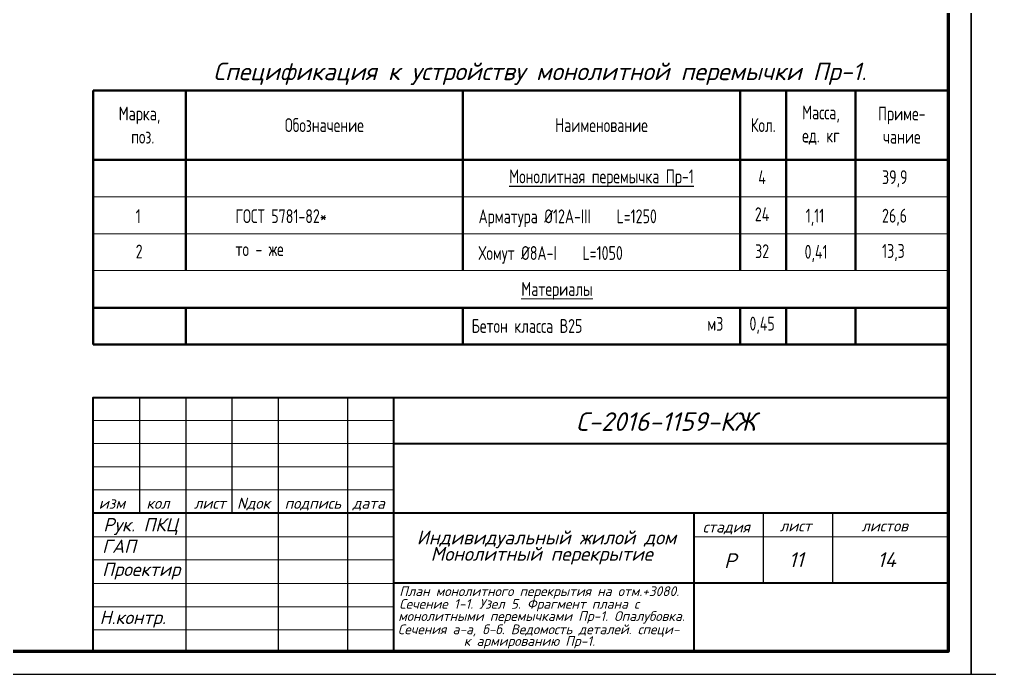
# Model space of a CAD drawing. Extents: x -12289450 to -10763036, y -7834513 to -6150123.
# Drawn here: x -10909636 to -10888636, y -7834513 to -7820331 of the extents above; entities that cross this region are included whole.
import ezdxf

# ---------------------------------------------------------------- set-up
doc = ezdxf.new("R2010")
doc.units = 0
doc.header["$LTSCALE"] = 25
for name, color, linetype in [('Annotation - Text', 7, 'Continuous'), ('ArchiCAD', 7, 'Continuous'), ('F-text', 7, 'Continuous'), ('kassa', 7, 'Continuous'), ('osnovnie', 7, 'Continuous'), ('Новое', 51, 'Continuous')]:
    doc.layers.add(name, color=color, linetype=linetype)
doc.styles.add('gismo', font='isocpeui.ttf')
doc.styles.add('STYLE1', font='simplex.shx', dxfattribs={"width": 0.7, "height": 300})

msp = doc.modelspace()

# ---------------------------------------------------------------- linework, layer by layer
at = {"color": 0, "lineweight": 40}
for p, q in [((-10908035.9, -7821869), (-10889535.9, -7821869)), ((-10908035.9, -7827370.7), (-10908035.9, -7821869)), ((-10906035.9, -7825769), (-10906035.9, -7821869)), ((-10900035.9, -7825769), (-10900035.9, -7821869)), ((-10894035.9, -7825769), (-10894035.9, -7821869)), ((-10893035.9, -7825769), (-10893035.9, -7821869)), ((-10891535.9, -7825769), (-10891535.9, -7821869)), ((-10889535.9, -7823369), (-10908035.9, -7823369)), ((-10889535.9, -7826570.7), (-10908035.9, -7826570.7)), ((-10906035.9, -7827370.7), (-10906035.9, -7826570.7)), ((-10900035.9, -7827370.7), (-10900035.9, -7826570.7)), ((-10894035.9, -7827370.7), (-10894035.9, -7826570.7)), ((-10893035.9, -7827370.7), (-10893035.9, -7826570.7)), ((-10891535.9, -7827370.7), (-10891535.9, -7826570.7)), ((-10889535.9, -7827370.7), (-10908035.9, -7827370.7))]:
    msp.add_line(p, q, dxfattribs=at)
at = {"color": 0, "lineweight": 15}
for p, q in [((-10889535.9, -7824169), (-10908035.9, -7824169)), ((-10889535.9, -7824969), (-10908035.9, -7824969)), ((-10889535.9, -7825769), (-10908035.9, -7825769)), ((-10889535.9, -7826570.7), (-10908035.9, -7826570.7)), ((-10889535.9, -7827370.7), (-10908035.9, -7827370.7))]:
    msp.add_line(p, q, dxfattribs=at)
at = {"linetype": 'Continuous', "lineweight": 60, "ltscale": 75}
msp.add_lwpolyline([(-10929035.7, -7805313.4), (-10889535.9, -7805313.4), (-10889535.9, -7834013.3), (-10929035.7, -7834013.3)], close=True, dxfattribs=at)
at = {"layer": 'ArchiCAD', "color": 7, "linetype": 'Continuous', "lineweight": 35}
for p, q in [((-10908035.6, -7828513.1), (-10889535.9, -7828513.1)), ((-10901535.7, -7828513.1), (-10901535.7, -7834013)), ((-10901535.7, -7829513), (-10889535.9, -7829513)), ((-10908035.6, -7831013), (-10889535.9, -7831013)), ((-10895035.8, -7831013), (-10895035.8, -7834013)), ((-10901535.7, -7832528.8), (-10889535.9, -7832528.8))]:
    msp.add_line(p, q, dxfattribs=at)
msp.add_lwpolyline([(-10889535.9, -7834013), (-10908035.6, -7834013), (-10908035.6, -7828513.1), (-10889535.9, -7828513.1), (-10889535.9, -7834013)], close=True, dxfattribs=at)
at = {"layer": 'kassa', "lineweight": 15}
for p, q in [((-10908035.6, -7829013.1), (-10901535.7, -7829013.1)), ((-10901535.7, -7829513), (-10908035.6, -7829513)), ((-10908035.6, -7830013), (-10901535.7, -7830013)), ((-10908035.6, -7830513), (-10901535.7, -7830513)), ((-10908035.6, -7831528.9), (-10901535.7, -7831528.9)), ((-10895035.8, -7831528.9), (-10889535.9, -7831528.9)), ((-10908035.6, -7832028.9), (-10901535.7, -7832028.9)), ((-10908035.6, -7832544.7), (-10901535.7, -7832544.7)), ((-10908035.6, -7833044.7), (-10901535.7, -7833044.7)), ((-10908035.6, -7833544.7), (-10901535.7, -7833544.7))]:
    msp.add_line(p, q, dxfattribs=at)
at = {"layer": 'Новое', "color": 7, "linetype": 'Continuous'}
for p, q in [((-10908035.6, -7828513.1), (-10908035.6, -7834013)), ((-10907035.6, -7828513.1), (-10907035.6, -7831013)), ((-10906035.6, -7828513.1), (-10906035.6, -7834013)), ((-10905035.7, -7828513.1), (-10905035.7, -7831013)), ((-10904035.7, -7828513.1), (-10904035.7, -7834013)), ((-10902535.7, -7828513.1), (-10902535.7, -7834013)), ((-10893535.8, -7831013), (-10893535.8, -7832528.8)), ((-10892035.9, -7831013), (-10892035.9, -7832528.8))]:
    msp.add_line(p, q, dxfattribs=at)
for points in [[(-10931035.7, -7804813.4), (-10889035.9, -7804813.4), (-10889035.9, -7834513.3), (-10931035.7, -7834513.3)], [(-10931035.7, -7804813.4), (-10889035.9, -7804813.4), (-10889035.9, -7834513.3), (-10931035.7, -7834513.3)], [(-10889035.9, -7804813.4), (-10847036.1, -7804813.4), (-10847036.1, -7834513.3), (-10889035.9, -7834513.3)], [(-10889035.9, -7804813.4), (-10847036.1, -7804813.4), (-10847036.1, -7834513.3), (-10889035.9, -7834513.3)]]:
    msp.add_lwpolyline(points, close=True, dxfattribs=at)

# ---------------------------------------------------------------- texts
at = {"layer": 'Annotation - Text', "color": 0, "lineweight": 25, "style": 'gismo'}
for s, height, p in [('Спецификация к устройству монолитной перемычки Пр-1.', 380, (-10905439.1, -7821646.1)), ('С-2016-1159-КЖ', 400.828, (-10897588.2, -7829237.5)), ('изм', 240.5, (-10907918.5, -7830923.8)), ('кол', 240.5, (-10906888.4, -7830923.8)), ('лист', 240.5, (-10905858.3, -7830923.8)), ('Nдок', 240.5, (-10904926.3, -7830923.8)), ('подпись', 240.5, (-10903896.2, -7830923.8)), ('дата', 240.5, (-10902424.7, -7830923.8)), ('Рук. ПКЦ', 288.6, (-10907820.4, -7831413.9)), ('стадия', 240.5, (-10894846.1, -7831438.4)), ('лист', 240.5, (-10893178.3, -7831413.9)), ('листов', 240.5, (-10891412.5, -7831413.9)), ('Индивидуальный жилой дом', 300, (-10901036.5, -7831695.4)), ('ГАП', 288.6, (-10907844.9, -7831879.6)), ('Монолитный перекрытие', 300, (-10900734.2, -7832049.7)), ('Р', 320.7, (-10894383.3, -7832207.9)), ('11', 320.66, (-10892981.8, -7832185.7)), ('14', 320.66, (-10891065.9, -7832185.7)), ('Проектир', 288.6, (-10907844.9, -7832379.5)), ('План монолитного перекрытия на отм.+3080.', 210, (-10901413.6, -7832813.2)), ('Сечение 1-1. Узел 5. Фрагмент плана с', 210, (-10901413.6, -7833088.1)), ('Н.контр.', 288.6, (-10907899.8, -7833419.5)), ('монолитными перемычками Пр-1. Опалубовка.', 210, (-10901435.7, -7833351.5)), (' Сечения а-а, б-б. Ведомость деталей. специ-', 210, (-10901576.5, -7833638.7)), ('к армированию Пр-1.', 210, (-10900018.3, -7833892))]:
    msp.add_text(s, height=height, dxfattribs=at).set_placement(p)
at = {"layer": 'F-text', "lineweight": 15, "char_height": 300, "attachment_point": 5, "style": 'STYLE1'}
for s, insert in [('Марка,\\P поз.', (-10907035.9, -7822619)), ('Масса,\\Pед. кг', (-10892285.9, -7822619)), ('Приме-\\Pчание', (-10890535.9, -7822619)), ('Обозначение', (-10903035.9, -7822619)), ('Наименование', (-10897035.9, -7822619)), ('Кол.', (-10893535.9, -7822619))]:
    msp.add_mtext(s, dxfattribs=dict(at, insert=insert))
at = {"layer": 'F-text', "insert": (-10897035.9, -7823769), "char_height": 300, "width": 6263.28, "attachment_point": 5, "style": 'STYLE1'}
msp.add_mtext('{\\LМонолитная перемычка Пр-1}', dxfattribs=at)
at = {"layer": 'F-text', "color": 0, "lineweight": 15, "char_height": 300, "attachment_point": 1, "style": 'STYLE1'}
for s, insert in [('39,9', (-10890964.2, -7823596.1)), ('1', (-10907118.6, -7824440.1)), ('ГОСТ 5781-82*', (-10904959.2, -7824440.1)), ('Арматура %%C12А-III    L=1250', (-10899696.9, -7824443.3)), ('1,11', (-10892616.6, -7824429.6)), ('26,6', (-10890964.2, -7824429.6)), ('13,3', (-10890964.2, -7825192.9)), ('2', (-10907118.6, -7825206.1)), ('то - же                   ', (-10904959.2, -7825154.4)), ('Хомут %%C8А-I    L=1050', (-10899696.9, -7825237.7)), ('0,41', (-10892640.6, -7825211)), ('              {\\LМатериалы}', (-10900721, -7826016)), (' Бетон класса В25', (-10899987.3, -7826816.5)), ('м3', (-10894746.9, -7826770.2))]:
    msp.add_mtext(s, dxfattribs=dict(at, insert=insert))
at = {"layer": 'osnovnie', "linetype": 'Continuous', "char_height": 300, "width": 928.292, "attachment_point": 5, "style": 'STYLE1'}
for s, insert in [('4', (-10893560.4, -7823748.9)), ('24', (-10893560.4, -7824548.9)), ('32', (-10893560.4, -7825348.9)), ('0,45', (-10893560.4, -7826950.7))]:
    msp.add_mtext(s, dxfattribs=dict(at, insert=insert))

doc.saveas('drawing.dxf')
